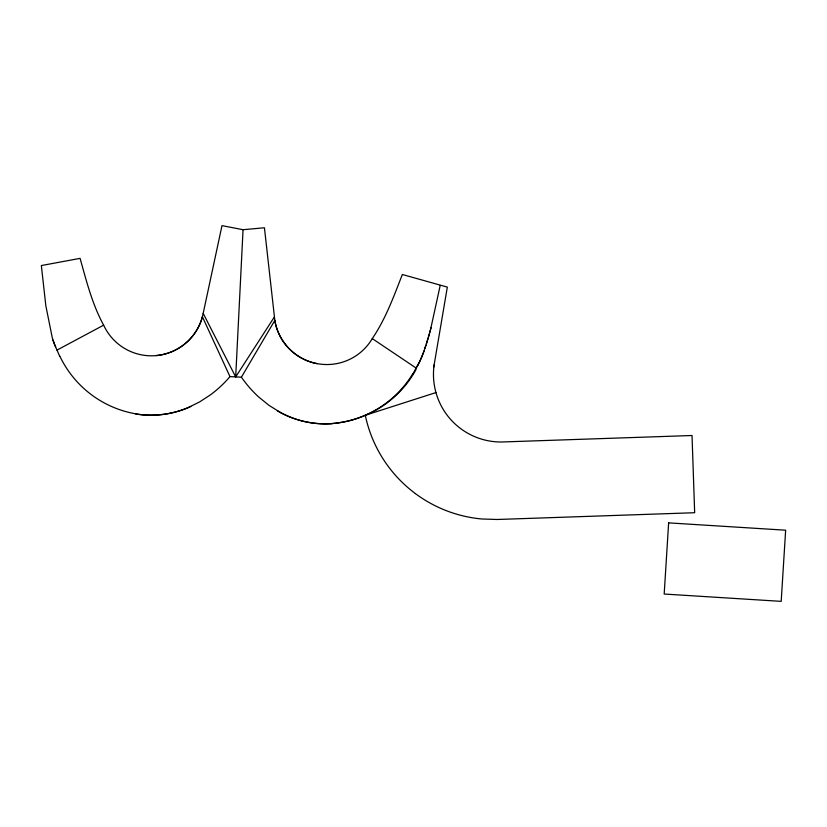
<?xml version="1.0" encoding="UTF-8"?>
<svg xmlns="http://www.w3.org/2000/svg" width="827" height="827" viewBox="0 0 827 827"><rect width="100%" height="100%" fill="white"/><g stroke="black" fill="none" stroke-linecap="round" stroke-linejoin="round"><path stroke-width="1.24" d="M243.055 229.71L221.987 225.637L203.184 313.392L235.685 376.905L243.055 229.71L264.433 227.766L274.833 320.4L241.401 377.184L229.978 376.616A118.023 118.023 0 0 1 210.699 394.686L199.627 401.922L187.77 407.763A94.785 94.785 0 0 1 135.845 413.945L129.374 412.518A103.809 103.809 0 0 1 59.802 356.096M415.371 493.585C427.869 502.888 442.052 509.939 457.021 514.291A131.204 131.204 0 0 0 481.769 518.984L497.203 519.48L694.67 512.719L692.023 435.509L501.503 442A67.566 67.566 0 0 1 483.195 439.602A67.504 67.504 0 0 1 435.963 392.567A67.835 67.835 0 0 1 433.958 366.113A55.585 55.585 0 0 1 434.123 364.872L447.335 287.103L402.346 274.502C393.766 296.438 385.63 319.015 372.264 338.605A52.608 52.608 0 0 1 317.175 363.632A52.783 52.783 0 0 1 274.781 320.411M440.181 285.532L430.619 329.28M203.184 313.392L202.388 316.772A52.473 52.473 0 0 1 184.504 344.146A52.949 52.949 0 0 1 155.941 355.62A52.608 52.608 0 0 1 103.644 325.156C92.242 304.357 86.453 281.046 80.085 258.365L41.35 265.56L45.836 305.773L52.235 337.499A85.688 85.688 0 0 0 53.011 340.083A76.115 76.115 0 0 0 55.647 347.009A76.921 76.921 0 0 1 53 340.083M431.022 327.709L429.554 333.198M430.402 330.056L428.448 337.096M429.12 334.759L429.337 333.974M428.903 335.514L426.412 343.805M427.993 338.656L428.221 337.881M427.766 339.401L424.685 349.035M425.915 345.335L424.902 348.394M424.52 349.521L422.587 354.907M424.024 350.948L423.352 352.86M423.114 353.491L419.423 362.143L412.921 373.856M422.483 355.165L422.183 355.941A85.688 85.688 0 0 1 421.129 358.505A76.115 76.115 0 0 1 417.821 365.141M416.498 367.498L415.474 369.38M417.831 365.152L416.829 366.909M235.685 376.905L274.378 316.948M59.647 356.168L57.011 350.1L103.623 325.166M435.943 392.567L365.369 415.257A104.078 103.344 76.5 0 0 415.929 369.741M337.912 422.959L331.327 423.61M241.412 377.184A118.023 118.023 0 0 0 258.779 397.084L269.064 405.395L280.291 412.394M372.264 338.605L416.157 368.077M202.388 316.772L229.978 376.616M57.011 350.1L55.636 347.02M190.82 406.481A95.012 95.012 0 0 1 135.845 413.965M202.439 316.793A52.783 52.783 0 0 1 155.941 355.579M274.853 320.4A52.473 52.473 0 0 0 289.895 349.418A52.949 52.949 0 0 0 317.165 363.684M412.776 373.763A103.809 103.809 0 0 1 337.902 422.845M415.371 493.574A131.142 131.142 0 0 1 365.286 415.299A101.463 101.463 0 0 1 331.327 423.641A95.012 95.012 0 0 1 277.386 410.812M433.865 366.94A57.425 57.425 0 0 1 434.123 364.872M331.338 423.724A94.785 94.785 0 0 1 280.26 412.446M668.64 522.871L664.184 594.034L781.195 601.363L785.65 530.2L668.64 522.871"/></g></svg>
